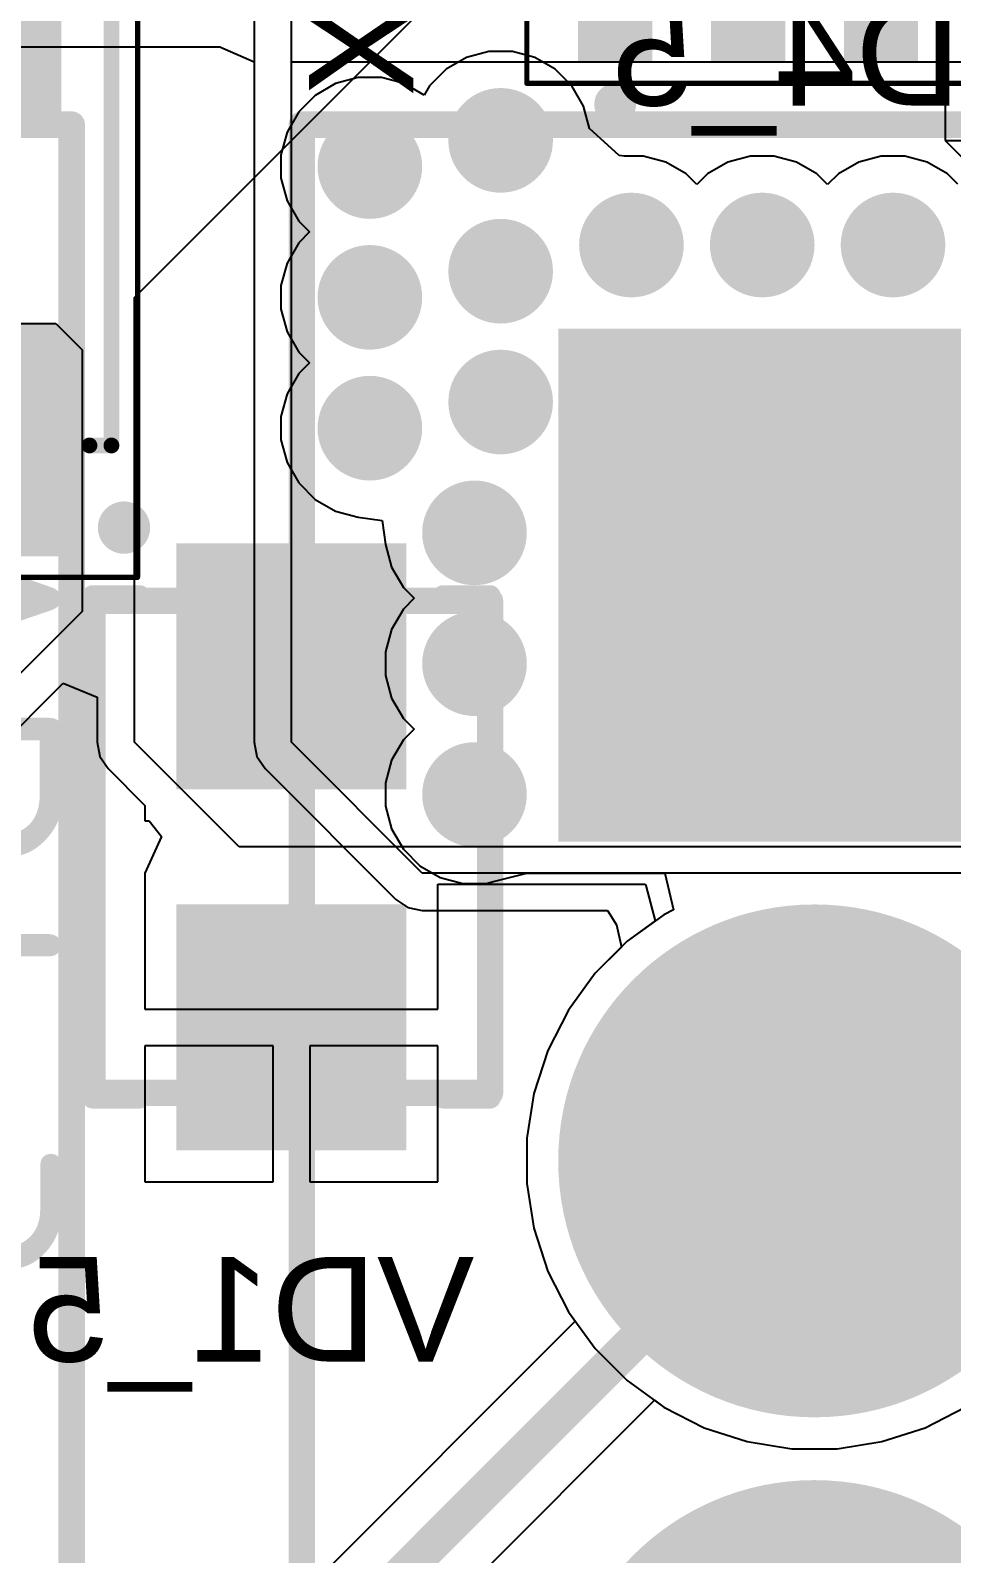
# Model space of a CAD drawing. Header units: inches. Extents: x 0 to 106, y 0 to 106.
# Drawn here: x 58.51 to 67.31, y 28.25 to 42.8 of the extents above; entities that cross this region are included whole.
import ezdxf

# ---------------------------------------------------------------- set-up
doc = ezdxf.new("R2010")
doc.units = ezdxf.units.IN
for name, color, linetype in [('Bottom Layer', 5, 'Continuous'), ('Bottom Overlay', 54, 'Continuous'), ('Bottom Paste', 16, 'Continuous'), ('Bottom Solder', 6, 'Continuous'), ('Layer 1', 16, 'Continuous'), ('Layer 2', 76, 'Continuous'), ('Mechanical 1', 6, 'Continuous'), ('Mechanical 13', 56, 'Continuous'), ('Mechanical 15', 56, 'Continuous'), ('Multi-Layer', 9, 'Continuous'), ('Pad Holes', 156, 'Continuous'), ('Top Layer', 1, 'Continuous'), ('Top Overlay', 2, 'Continuous'), ('Top Paste', 8, 'Continuous'), ('Top Solder', 216, 'Continuous'), ('Via Holes', 16, 'Continuous')]:
    doc.layers.add(name, color=color, linetype=linetype)
doc.styles.add('Arial', font='', dxfattribs={"height": 0.2})
doc.styles.add('GOST type B', font='', dxfattribs={"height": 0.2})
doc.styles.get('Arial').set_extended_font_data('Arial')
doc.styles.get('GOST type B').set_extended_font_data('GOST type B')

# ---------------------------------------------------------------- blocks, each defined once
blk = doc.blocks.new('SMA_B_217')
at = {"layer": 'Bottom Layer'}
for points in [[(-3.175, 0.75), (-1.055, 0.75), (-1.055, -0.75), (-3.175, -0.75)], [(1.055, 0.75), (3.175, 0.75), (3.175, -0.75), (1.055, -0.75)]]:
    blk.add_hatch(color=5, dxfattribs=at).paths.add_polyline_path(points)
at = {"layer": 'Bottom Paste'}
for points in [[(-3.175, 0.75), (-1.055, 0.75), (-1.055, -0.75), (-3.175, -0.75)], [(1.055, 0.75), (3.175, 0.75), (3.175, -0.75), (1.055, -0.75)]]:
    blk.add_hatch(color=16, dxfattribs=at).paths.add_polyline_path(points)
at = {"layer": 'Bottom Solder'}
for points in [[(-3.225, 0.8), (-1.005, 0.8), (-1.005, -0.8), (-3.225, -0.8)], [(1.005, 0.8), (3.225, 0.8), (3.225, -0.8), (1.005, -0.8)]]:
    blk.add_hatch(color=6, dxfattribs=at).paths.add_polyline_path(points)
at = {"layer": 'Bottom Overlay'}
for points in [[(-2.9, 1.25, 0.2, 0.2, 1), (-3.1, 1.25, 0.2, 0.2, 1)], [(-3.15, 1.25, 0.1, 0.1, 1), (-3.05, 1.25, 0.1, 0.1, 1)], [(-2.95, 1.25, 0.1, 0.1, 1), (-2.85, 1.25, 0.1, 0.1, 1)], [(-2.203, 1.28, 0.075, 0.075, 1), (-2.127, 1.28, 0.075, 0.075, 1)], [(-2.203, 1.28, 0.075, 0.075, 1), (-2.127, 1.28, 0.075, 0.075, 1)], [(2.127, 1.28, 0.075, 0.075, 1), (2.203, 1.28, 0.075, 0.075, 1)], [(2.127, 1.28, 0.075, 0.075, 1), (2.203, 1.28, 0.075, 0.075, 1)], [(-2.203, 1.07, 0.075, 0.075, 1), (-2.127, 1.07, 0.075, 0.075, 1)], [(2.127, 1.07, 0.075, 0.075, 1), (2.203, 1.07, 0.075, 0.075, 1)], [(-2.203, -1.07, 0.075, 0.075, 1), (-2.127, -1.07, 0.075, 0.075, 1)], [(2.127, -1.07, 0.075, 0.075, 1), (2.203, -1.07, 0.075, 0.075, 1)], [(-2.203, -1.28, 0.075, 0.075, 1), (-2.127, -1.28, 0.075, 0.075, 1)], [(-2.203, -1.28, 0.075, 0.075, 1), (-2.127, -1.28, 0.075, 0.075, 1)], [(2.127, -1.28, 0.075, 0.075, 1), (2.203, -1.28, 0.075, 0.075, 1)], [(2.127, -1.28, 0.075, 0.075, 1), (2.203, -1.28, 0.075, 0.075, 1)]]:
    blk.add_lwpolyline(points, format="xyseb", close=True, dxfattribs=at)
for points in [[(-2.165, 1.28, 0.15, 0.15, 0), (-2.165, 1.07, 0.15, 0.15, 0)], [(-2.165, 1.28, 0.15, 0.15, 0), (2.165, 1.28, 0.15, 0.15, 0)], [(2.165, 1.28, 0.15, 0.15, 0), (2.165, 1.07, 0.15, 0.15, 0)], [(-2.165, -1.07, 0.15, 0.15, 0), (-2.165, -1.28, 0.15, 0.15, 0)], [(2.165, -1.07, 0.15, 0.15, 0), (2.165, -1.28, 0.15, 0.15, 0)], [(-2.165, -1.28, 0.15, 0.15, 0), (2.165, -1.28, 0.15, 0.15, 0)]]:
    blk.add_lwpolyline(points, format="xyseb", dxfattribs=at)
at = {"layer": 'Mechanical 13'}
for points in [[(-2.165, 1.28, 0.127, 0.127, 0), (-2.165, -1.28, 0.127, 0.127, 0)], [(-2.165, 1.28, 0.127, 0.127, 0), (2.165, 1.28, 0.127, 0.127, 0)], [(2.165, 1.28, 0.127, 0.127, 0), (2.165, -1.28, 0.127, 0.127, 0)], [(-2.165, -1.28, 0.127, 0.127, 0), (2.165, -1.28, 0.127, 0.127, 0)]]:
    blk.add_lwpolyline(points, format="xyseb", dxfattribs=at)
for points in [[(-2.197, 1.28, 0.0635, 0.0635, 1), (-2.133, 1.28, 0.0635, 0.0635, 1)], [(-2.197, 1.28, 0.0635, 0.0635, 1), (-2.133, 1.28, 0.0635, 0.0635, 1)], [(2.133, 1.28, 0.0635, 0.0635, 1), (2.197, 1.28, 0.0635, 0.0635, 1)], [(2.133, 1.28, 0.0635, 0.0635, 1), (2.197, 1.28, 0.0635, 0.0635, 1)], [(-2.197, -1.28, 0.0635, 0.0635, 1), (-2.133, -1.28, 0.0635, 0.0635, 1)], [(-2.197, -1.28, 0.0635, 0.0635, 1), (-2.133, -1.28, 0.0635, 0.0635, 1)], [(2.133, -1.28, 0.0635, 0.0635, 1), (2.197, -1.28, 0.0635, 0.0635, 1)], [(2.133, -1.28, 0.0635, 0.0635, 1), (2.197, -1.28, 0.0635, 0.0635, 1)]]:
    blk.add_lwpolyline(points, format="xyseb", close=True, dxfattribs=at)
at = {"layer": 'Mechanical 15'}
for points in [[(-3.425, 1.53, 0.05, 0.05, 0), (-3.425, -1.53, 0.05, 0.05, 0)], [(-3.425, 1.53, 0.05, 0.05, 0), (3.425, 1.53, 0.05, 0.05, 0)], [(3.425, 1.53, 0.05, 0.05, 0), (3.425, -1.53, 0.05, 0.05, 0)], [(-3.425, -1.53, 0.05, 0.05, 0), (3.425, -1.53, 0.05, 0.05, 0)]]:
    blk.add_lwpolyline(points, format="xyseb", dxfattribs=at)
for points in [[(-3.437, 1.53, 0.025, 0.025, 1), (-3.413, 1.53, 0.025, 0.025, 1)], [(-3.437, 1.53, 0.025, 0.025, 1), (-3.413, 1.53, 0.025, 0.025, 1)], [(3.413, 1.53, 0.025, 0.025, 1), (3.437, 1.53, 0.025, 0.025, 1)], [(3.413, 1.53, 0.025, 0.025, 1), (3.437, 1.53, 0.025, 0.025, 1)], [(-3.437, -1.53, 0.025, 0.025, 1), (-3.413, -1.53, 0.025, 0.025, 1)], [(-3.437, -1.53, 0.025, 0.025, 1), (-3.413, -1.53, 0.025, 0.025, 1)], [(3.413, -1.53, 0.025, 0.025, 1), (3.437, -1.53, 0.025, 0.025, 1)], [(3.413, -1.53, 0.025, 0.025, 1), (3.437, -1.53, 0.025, 0.025, 1)]]:
    blk.add_lwpolyline(points, format="xyseb", close=True, dxfattribs=at)
blk = doc.blocks.new('SMB_B_221')
at = {"layer": 'Bottom Layer'}
for points in [[(-0.6, 1.05), (-0.6, -1.05), (-2.85, -1.05), (-2.85, 1.05)], [(2.85, 1.05), (2.85, -1.05), (0.6, -1.05), (0.6, 1.05)]]:
    blk.add_hatch(color=5, dxfattribs=at).paths.add_polyline_path(points)
at = {"layer": 'Bottom Paste'}
for points in [[(-0.6, 1.05), (-0.6, -1.05), (-2.85, -1.05), (-2.85, 1.05)], [(2.85, 1.05), (2.85, -1.05), (0.6, -1.05), (0.6, 1.05)]]:
    blk.add_hatch(color=16, dxfattribs=at).paths.add_polyline_path(points)
at = {"layer": 'Bottom Solder'}
for points in [[(-0.55, 1.1), (-0.55, -1.1), (-2.9, -1.1), (-2.9, 1.1)], [(2.9, 1.1), (2.9, -1.1), (0.55, -1.1), (0.55, 1.1)]]:
    blk.add_hatch(color=6, dxfattribs=at).paths.add_polyline_path(points)
at = {"layer": 'Bottom Overlay'}
for points in [[(2.4, 1.9, 0.2, 0.2, 0), (-2.4, 1.9, 0.2, 0.2, 0)], [(-2.4, 1.45, 0.2, 0.2, 0), (-2.4, 1.9, 0.2, 0.2, 0)], [(2.4, 1.45, 0.2, 0.2, 0), (2.4, 1.9, 0.2, 0.2, 0)], [(-2.4, -1.9, 0.2, 0.2, 0), (-2.4, -1.45, 0.2, 0.2, 0)], [(2.4, -1.9, 0.2, 0.2, 0), (2.4, -1.45, 0.2, 0.2, 0)], [(2.4, -1.9, 0.2, 0.2, 0), (-2.4, -1.9, 0.2, 0.2, 0)]]:
    blk.add_lwpolyline(points, format="xyseb", dxfattribs=at)
for points in [[(-2.45, 1.9, 0.1, 0.1, 1), (-2.35, 1.9, 0.1, 0.1, 1)], [(-2.45, 1.9, 0.1, 0.1, 1), (-2.35, 1.9, 0.1, 0.1, 1)], [(2.35, 1.9, 0.1, 0.1, 1), (2.45, 1.9, 0.1, 0.1, 1)], [(2.35, 1.9, 0.1, 0.1, 1), (2.45, 1.9, 0.1, 0.1, 1)], [(-2.45, 1.45, 0.1, 0.1, 1), (-2.35, 1.45, 0.1, 0.1, 1)], [(2.35, 1.45, 0.1, 0.1, 1), (2.45, 1.45, 0.1, 0.1, 1)], [(-2.925, -1.6, 0.25, 0.25, 1), (-3.175, -1.6, 0.25, 0.25, 1)], [(-2.45, -1.45, 0.1, 0.1, 1), (-2.35, -1.45, 0.1, 0.1, 1)], [(2.35, -1.45, 0.1, 0.1, 1), (2.45, -1.45, 0.1, 0.1, 1)], [(-3.238, -1.6, 0.125, 0.125, 1), (-3.113, -1.6, 0.125, 0.125, 1)], [(-2.987, -1.6, 0.125, 0.125, 1), (-2.863, -1.6, 0.125, 0.125, 1)], [(-2.45, -1.9, 0.1, 0.1, 1), (-2.35, -1.9, 0.1, 0.1, 1)], [(-2.45, -1.9, 0.1, 0.1, 1), (-2.35, -1.9, 0.1, 0.1, 1)], [(2.35, -1.9, 0.1, 0.1, 1), (2.45, -1.9, 0.1, 0.1, 1)], [(2.35, -1.9, 0.1, 0.1, 1), (2.45, -1.9, 0.1, 0.1, 1)]]:
    blk.add_lwpolyline(points, format="xyseb", close=True, dxfattribs=at)
at = {"layer": 'Mechanical 13'}
for points in [[(2.35, 1.9, 0.25, 0.25, 0), (-2.35, 1.9, 0.25, 0.25, 0)], [(-2.35, -1.9, 0.25, 0.25, 0), (-2.35, 1.9, 0.25, 0.25, 0)], [(2.35, -1.9, 0.25, 0.25, 0), (2.35, 1.9, 0.25, 0.25, 0)], [(2.35, -1.9, 0.25, 0.25, 0), (-2.35, -1.9, 0.25, 0.25, 0)]]:
    blk.add_lwpolyline(points, format="xyseb", dxfattribs=at)
for points in [[(-2.412, 1.9, 0.125, 0.125, 1), (-2.288, 1.9, 0.125, 0.125, 1)], [(-2.412, 1.9, 0.125, 0.125, 1), (-2.288, 1.9, 0.125, 0.125, 1)], [(2.288, 1.9, 0.125, 0.125, 1), (2.412, 1.9, 0.125, 0.125, 1)], [(2.288, 1.9, 0.125, 0.125, 1), (2.412, 1.9, 0.125, 0.125, 1)], [(-2.412, -1.9, 0.125, 0.125, 1), (-2.288, -1.9, 0.125, 0.125, 1)], [(-2.412, -1.9, 0.125, 0.125, 1), (-2.288, -1.9, 0.125, 0.125, 1)], [(2.288, -1.9, 0.125, 0.125, 1), (2.412, -1.9, 0.125, 0.125, 1)], [(2.288, -1.9, 0.125, 0.125, 1), (2.412, -1.9, 0.125, 0.125, 1)]]:
    blk.add_lwpolyline(points, format="xyseb", close=True, dxfattribs=at)
at = {"layer": 'Mechanical 13', "style": 'GOST type B', "text_generation_flag": 2}
blk.add_text('VD1_5', height=2.15, rotation=-180, dxfattribs=at).set_placement((-3.3, -2.2))
blk = doc.blocks.new('MR60PB_M_264')
at = {"layer": 'Bottom Layer'}
h = blk.add_hatch(color=5, dxfattribs=at)
edge = h.paths.add_edge_path()
edge.add_arc((-5.5, 0), 2.4, 0, 360)
h = blk.add_hatch(color=5, dxfattribs=at)
edge = h.paths.add_edge_path()
edge.add_arc((0, 0), 2.4, 0, 360)
blk.add_hatch(color=5, dxfattribs=at).paths.add_polyline_path([(3.1, 2.4), (7.9, 2.4), (7.9, -2.4), (3.1, -2.4)])
at = {"layer": 'Bottom Solder'}
h = blk.add_hatch(color=6, dxfattribs=at)
edge = h.paths.add_edge_path()
edge.add_arc((-5.5, 0), 2.45, 0, 360)
h = blk.add_hatch(color=6, dxfattribs=at)
edge = h.paths.add_edge_path()
edge.add_arc((0, 0), 2.45, 0, 360)
blk.add_hatch(color=6, dxfattribs=at).paths.add_polyline_path([(3.05, 2.45), (7.95, 2.45), (7.95, -2.45), (3.05, -2.45)])
at = {"layer": 'Layer 1'}
h = blk.add_hatch(color=16, dxfattribs=at)
edge = h.paths.add_edge_path()
edge.add_arc((-5.5, 0), 2.4, 0, 360)
h = blk.add_hatch(color=16, dxfattribs=at)
edge = h.paths.add_edge_path()
edge.add_arc((0, 0), 2.4, 0, 360)
blk.add_hatch(color=16, dxfattribs=at).paths.add_polyline_path([(3.1, 2.4), (7.9, 2.4), (7.9, -2.4), (3.1, -2.4)])
at = {"layer": 'Layer 2'}
h = blk.add_hatch(color=76, dxfattribs=at)
edge = h.paths.add_edge_path()
edge.add_arc((-5.5, 0), 2.4, 0, 360)
h = blk.add_hatch(color=76, dxfattribs=at)
edge = h.paths.add_edge_path()
edge.add_arc((0, 0), 2.4, 0, 360)
blk.add_hatch(color=76, dxfattribs=at).paths.add_polyline_path([(3.1, 2.4), (7.9, 2.4), (7.9, -2.4), (3.1, -2.4)])
at = {"layer": 'Multi-Layer'}
h = blk.add_hatch(color=9, dxfattribs=at)
edge = h.paths.add_edge_path()
edge.add_arc((-5.5, 0), 2.4, 0, 360)
h = blk.add_hatch(color=9, dxfattribs=at)
edge = h.paths.add_edge_path()
edge.add_arc((0, 0), 2.4, 0, 360)
blk.add_hatch(color=9, dxfattribs=at).paths.add_polyline_path([(3.1, 2.4), (7.9, 2.4), (7.9, -2.4), (3.1, -2.4)])
at = {"layer": 'Pad Holes'}
h = blk.add_hatch(color=7, dxfattribs=at)
edge = h.paths.add_edge_path()
edge.add_arc((0, 0), 1.6, 0, 360)
h = blk.add_hatch(color=7, dxfattribs=at)
edge = h.paths.add_edge_path()
edge.add_arc((5.5, 0), 1.6, 0, 360)
at = {"layer": 'Top Layer'}
h = blk.add_hatch(color=1, dxfattribs=at)
edge = h.paths.add_edge_path()
edge.add_arc((-5.5, 0), 2.4, 0, 360)
h = blk.add_hatch(color=1, dxfattribs=at)
edge = h.paths.add_edge_path()
edge.add_arc((0, 0), 2.4, 0, 360)
blk.add_hatch(color=1, dxfattribs=at).paths.add_polyline_path([(3.1, 2.4), (7.9, 2.4), (7.9, -2.4), (3.1, -2.4)])
at = {"layer": 'Top Solder'}
h = blk.add_hatch(color=216, dxfattribs=at)
edge = h.paths.add_edge_path()
edge.add_arc((-5.5, 0), 2.45, 0, 360)
h = blk.add_hatch(color=216, dxfattribs=at)
edge = h.paths.add_edge_path()
edge.add_arc((0, 0), 2.45, 0, 360)
blk.add_hatch(color=216, dxfattribs=at).paths.add_polyline_path([(3.05, 2.45), (7.95, 2.45), (7.95, -2.45), (3.05, -2.45)])
at = {"layer": 'Mechanical 1'}
blk.add_lwpolyline([(-5.5, 4.9, 0.254, 0.254, 0), (7.9, 4.9, 0.254, 0.254, 0)], format="xyseb", dxfattribs=at)
blk.add_lwpolyline([(7.836, 4.9, 0.127, 0.127, 1), (7.963, 4.9, 0.127, 0.127, 1)], format="xyseb", close=True, dxfattribs=at)
at = {"layer": 'Top Overlay'}
for points in [[(-9.9, 4.9, 0.254, 0.254, 0), (9.9, 4.9, 0.254, 0.254, 0)], [(9.9, 4.9, 0.254, 0.254, 0), (9.9, 0, 0.254, 0.254, 0)], [(9.9, 0, 0.254, 0.254, 0), (9.9, -4.9, 0.254, 0.254, 0)]]:
    blk.add_lwpolyline(points, format="xyseb", dxfattribs=at)
for points in [[(9.836, 4.9, 0.127, 0.127, 1), (9.963, 4.9, 0.127, 0.127, 1)], [(9.836, 4.9, 0.127, 0.127, 1), (9.963, 4.9, 0.127, 0.127, 1)], [(9.836, 0, 0.127, 0.127, 1), (9.963, 0, 0.127, 0.127, 1)], [(9.836, 0, 0.127, 0.127, 1), (9.963, 0, 0.127, 0.127, 1)]]:
    blk.add_lwpolyline(points, format="xyseb", close=True, dxfattribs=at)
blk = doc.blocks.new('MR60PB_M_268')
at = {"layer": 'Top Overlay'}
for points in [[(9.9, 0, 0.254, 0.254, 0), (9.9, -4.9, 0.254, 0.254, 0)], [(-9.9, -4.9, 0.254, 0.254, 0), (9.9, -4.9, 0.254, 0.254, 0)]]:
    blk.add_lwpolyline(points, format="xyseb", dxfattribs=at)
blk.add_lwpolyline([(9.836, -4.9, 0.127, 0.127, 1), (9.963, -4.9, 0.127, 0.127, 1)], format="xyseb", close=True, dxfattribs=at)
blk.add_lwpolyline([(9.836, -4.9, 0.127, 0.127, 1), (9.963, -4.9, 0.127, 0.127, 1)], format="xyseb", close=True, dxfattribs=at)
blk = doc.blocks.new('PQFN_5_6_272')
at = {"layer": 'Top Layer'}
for points in [[(-3.455, 2.21), (-2.035, 2.21), (-2.035, 1.6), (-3.455, 1.6)], [(3.455, 1.6), (2.035, 1.6), (2.035, 2.21), (3.455, 2.21)], [(-1.215, 1.955), (2.535, 1.955), (2.535, -1.955), (-1.215, -1.955)], [(-3.455, 0.94), (-2.035, 0.94), (-2.035, 0.33), (-3.455, 0.33)], [(3.455, 0.33), (2.035, 0.33), (2.035, 0.94), (3.455, 0.94)], [(-3.455, -0.33), (-2.035, -0.33), (-2.035, -0.94), (-3.455, -0.94)], [(3.455, -0.94), (2.035, -0.94), (2.035, -0.33), (3.455, -0.33)], [(-3.455, -1.6), (-2.035, -1.6), (-2.035, -2.21), (-3.455, -2.21)], [(3.455, -2.21), (2.035, -2.21), (2.035, -1.6), (3.455, -1.6)]]:
    blk.add_hatch(color=1, dxfattribs=at).paths.add_polyline_path(points)
at = {"layer": 'Top Paste'}
for points in [[(-3.455, 2.21), (-2.035, 2.21), (-2.035, 1.6), (-3.455, 1.6)], [(3.455, 1.6), (2.035, 1.6), (2.035, 2.21), (3.455, 2.21)], [(-3.455, 0.94), (-2.035, 0.94), (-2.035, 0.33), (-3.455, 0.33)], [(3.455, 0.33), (2.035, 0.33), (2.035, 0.94), (3.455, 0.94)], [(-3.455, -0.33), (-2.035, -0.33), (-2.035, -0.94), (-3.455, -0.94)], [(3.455, -0.94), (2.035, -0.94), (2.035, -0.33), (3.455, -0.33)], [(-3.455, -1.6), (-2.035, -1.6), (-2.035, -2.21), (-3.455, -2.21)], [(3.455, -2.21), (2.035, -2.21), (2.035, -1.6), (3.455, -1.6)]]:
    blk.add_hatch(color=8, dxfattribs=at).paths.add_polyline_path(points)
at = {"layer": 'Top Solder'}
for points in [[(-3.505, 2.26), (-1.985, 2.26), (-1.985, 1.55), (-3.505, 1.55)], [(3.505, 1.55), (1.985, 1.55), (1.985, 2.26), (3.505, 2.26)], [(-1.265, 2.005), (2.585, 2.005), (2.585, -2.005), (-1.265, -2.005)], [(-3.505, 0.99), (-1.985, 0.99), (-1.985, 0.28), (-3.505, 0.28)], [(3.505, 0.28), (1.985, 0.28), (1.985, 0.99), (3.505, 0.99)], [(-3.505, -0.28), (-1.985, -0.28), (-1.985, -0.99), (-3.505, -0.99)], [(3.505, -0.99), (1.985, -0.99), (1.985, -0.28), (3.505, -0.28)], [(-3.505, -1.55), (-1.985, -1.55), (-1.985, -2.26), (-3.505, -2.26)], [(3.505, -2.26), (1.985, -2.26), (1.985, -1.55), (3.505, -1.55)]]:
    blk.add_hatch(color=216, dxfattribs=at).paths.add_polyline_path(points)
at = {"layer": 'Mechanical 13'}
for points in [[(-2.95, 2.5, 0.127, 0.127, 0), (2.95, 2.5, 0.127, 0.127, 0)], [(-2.95, 2.5, 0.127, 0.127, 0), (-2.95, -2.5, 0.127, 0.127, 0)], [(2.95, 2.5, 0.127, 0.127, 0), (2.95, -2.5, 0.127, 0.127, 0)], [(-2.95, -2.5, 0.127, 0.127, 0), (2.95, -2.5, 0.127, 0.127, 0)]]:
    blk.add_lwpolyline(points, format="xyseb", dxfattribs=at)
for points in [[(-2.982, 2.5, 0.0635, 0.0635, 1), (-2.918, 2.5, 0.0635, 0.0635, 1)], [(-2.982, 2.5, 0.0635, 0.0635, 1), (-2.918, 2.5, 0.0635, 0.0635, 1)], [(2.918, 2.5, 0.0635, 0.0635, 1), (2.982, 2.5, 0.0635, 0.0635, 1)], [(2.918, 2.5, 0.0635, 0.0635, 1), (2.982, 2.5, 0.0635, 0.0635, 1)], [(-3.805, 1.905, 0.2, 0.2, 1), (-4.005, 1.905, 0.2, 0.2, 1)], [(-4.055, 1.905, 0.1, 0.1, 1), (-3.955, 1.905, 0.1, 0.1, 1)], [(-3.855, 1.905, 0.1, 0.1, 1), (-3.755, 1.905, 0.1, 0.1, 1)], [(-2.982, -2.5, 0.0635, 0.0635, 1), (-2.918, -2.5, 0.0635, 0.0635, 1)], [(-2.982, -2.5, 0.0635, 0.0635, 1), (-2.918, -2.5, 0.0635, 0.0635, 1)], [(2.918, -2.5, 0.0635, 0.0635, 1), (2.982, -2.5, 0.0635, 0.0635, 1)], [(2.918, -2.5, 0.0635, 0.0635, 1), (2.982, -2.5, 0.0635, 0.0635, 1)]]:
    blk.add_lwpolyline(points, format="xyseb", close=True, dxfattribs=at)
at = {"layer": 'Mechanical 15'}
for points in [[(-3.705, 2.75, 0.05, 0.05, 0), (3.705, 2.75, 0.05, 0.05, 0)], [(-3.705, 2.75, 0.05, 0.05, 0), (-3.705, -2.75, 0.05, 0.05, 0)], [(3.705, 2.75, 0.05, 0.05, 0), (3.705, -2.75, 0.05, 0.05, 0)], [(-3.705, -2.75, 0.05, 0.05, 0), (3.705, -2.75, 0.05, 0.05, 0)]]:
    blk.add_lwpolyline(points, format="xyseb", dxfattribs=at)
for points in [[(-3.717, 2.75, 0.025, 0.025, 1), (-3.692, 2.75, 0.025, 0.025, 1)], [(-3.717, 2.75, 0.025, 0.025, 1), (-3.692, 2.75, 0.025, 0.025, 1)], [(3.692, 2.75, 0.025, 0.025, 1), (3.717, 2.75, 0.025, 0.025, 1)], [(3.692, 2.75, 0.025, 0.025, 1), (3.717, 2.75, 0.025, 0.025, 1)], [(-3.717, -2.75, 0.025, 0.025, 1), (-3.692, -2.75, 0.025, 0.025, 1)], [(-3.717, -2.75, 0.025, 0.025, 1), (-3.692, -2.75, 0.025, 0.025, 1)], [(3.692, -2.75, 0.025, 0.025, 1), (3.717, -2.75, 0.025, 0.025, 1)], [(3.692, -2.75, 0.025, 0.025, 1), (3.717, -2.75, 0.025, 0.025, 1)]]:
    blk.add_lwpolyline(points, format="xyseb", close=True, dxfattribs=at)
at = {"layer": 'Top Overlay'}
for points in [[(-1.651, 2.54, 0.15, 0.15, 0), (1.905, 2.54, 0.15, 0.15, 0)], [(-1.651, -2.54, 0.15, 0.15, 0), (1.905, -2.54, 0.15, 0.15, 0)]]:
    blk.add_lwpolyline(points, format="xyseb", dxfattribs=at)
for points in [[(-1.689, 2.54, 0.075, 0.075, 1), (-1.613, 2.54, 0.075, 0.075, 1)], [(1.867, 2.54, 0.075, 0.075, 1), (1.943, 2.54, 0.075, 0.075, 1)], [(-3.805, 1.905, 0.2, 0.2, 1), (-4.005, 1.905, 0.2, 0.2, 1)], [(-4.055, 1.905, 0.1, 0.1, 1), (-3.955, 1.905, 0.1, 0.1, 1)], [(-3.855, 1.905, 0.1, 0.1, 1), (-3.755, 1.905, 0.1, 0.1, 1)], [(-1.689, -2.54, 0.075, 0.075, 1), (-1.613, -2.54, 0.075, 0.075, 1)], [(1.867, -2.54, 0.075, 0.075, 1), (1.943, -2.54, 0.075, 0.075, 1)]]:
    blk.add_lwpolyline(points, format="xyseb", close=True, dxfattribs=at)
at = {"layer": 'Top Paste'}
for p, q in [((-0.865, 0.175), (-0.865, 1.615)), ((-0.865, 1.615), (0.235, 1.615)), ((0.235, 1.615), (0.235, 0.175)), ((0.585, 0.175), (0.585, 1.615)), ((0.585, 1.615), (1.685, 1.615)), ((1.685, 1.615), (1.685, 0.175)), ((0.235, 0.175), (-0.865, 0.175)), ((1.685, 0.175), (0.585, 0.175)), ((-0.865, -1.615), (-0.865, -0.175)), ((-0.865, -0.175), (0.235, -0.175)), ((0.235, -0.175), (0.235, -1.615)), ((0.585, -1.615), (0.585, -0.175)), ((0.585, -0.175), (1.685, -0.175)), ((1.685, -0.175), (1.685, -1.615)), ((0.235, -1.615), (-0.865, -1.615)), ((1.685, -1.615), (0.585, -1.615))]:
    blk.add_line(p, q, dxfattribs=at)

msp = doc.modelspace()

# ---------------------------------------------------------------- hatches: boundary and pattern name
at = {"layer": 'Bottom Layer'}
h = msp.add_hatch(color=5, dxfattribs=at)
edge = h.paths.add_edge_path()
edge.add_arc((63, 41.75), 0.5, 0, 360)
h = msp.add_hatch(color=5, dxfattribs=at)
edge = h.paths.add_edge_path()
edge.add_arc((61.75, 41.5), 0.5, 0, 360)
h = msp.add_hatch(color=5, dxfattribs=at)
edge = h.paths.add_edge_path()
edge.add_arc((64.25, 40.75), 0.5, 0, 360)
h = msp.add_hatch(color=5, dxfattribs=at)
edge = h.paths.add_edge_path()
edge.add_arc((65.5, 40.75), 0.5, 0, 360)
h = msp.add_hatch(color=5, dxfattribs=at)
edge = h.paths.add_edge_path()
edge.add_arc((66.75, 40.75), 0.5, 0, 360)
h = msp.add_hatch(color=5, dxfattribs=at)
edge = h.paths.add_edge_path()
edge.add_arc((63, 40.5), 0.5, 0, 360)
h = msp.add_hatch(color=5, dxfattribs=at)
edge = h.paths.add_edge_path()
edge.add_arc((61.75, 40.25), 0.5, 0, 360)
h = msp.add_hatch(color=5, dxfattribs=at)
edge = h.paths.add_edge_path()
edge.add_arc((63, 39.25), 0.5, 0, 360)
h = msp.add_hatch(color=5, dxfattribs=at)
edge = h.paths.add_edge_path()
edge.add_arc((61.75, 39), 0.5, 0, 360)
h = msp.add_hatch(color=5, dxfattribs=at)
edge = h.paths.add_edge_path()
edge.add_arc((62.75, 38), 0.5, 0, 360)
h = msp.add_hatch(color=5, dxfattribs=at)
edge = h.paths.add_edge_path()
edge.add_arc((62.75, 36.75), 0.5, 0, 360)
h = msp.add_hatch(color=5, dxfattribs=at)
edge = h.paths.add_edge_path()
edge.add_arc((62.75, 35.5), 0.5, 0, 360)
at = {"layer": 'Layer 1'}
h = msp.add_hatch(color=16, dxfattribs=at)
edge = h.paths.add_edge_path()
edge.add_arc((63, 41.75), 0.5, 0, 360)
h = msp.add_hatch(color=16, dxfattribs=at)
edge = h.paths.add_edge_path()
edge.add_arc((61.75, 41.5), 0.5, 0, 360)
h = msp.add_hatch(color=16, dxfattribs=at)
edge = h.paths.add_edge_path()
edge.add_arc((64.25, 40.75), 0.5, 0, 360)
h = msp.add_hatch(color=16, dxfattribs=at)
edge = h.paths.add_edge_path()
edge.add_arc((65.5, 40.75), 0.5, 0, 360)
h = msp.add_hatch(color=16, dxfattribs=at)
edge = h.paths.add_edge_path()
edge.add_arc((66.75, 40.75), 0.5, 0, 360)
h = msp.add_hatch(color=16, dxfattribs=at)
edge = h.paths.add_edge_path()
edge.add_arc((63, 40.5), 0.5, 0, 360)
h = msp.add_hatch(color=16, dxfattribs=at)
edge = h.paths.add_edge_path()
edge.add_arc((61.75, 40.25), 0.5, 0, 360)
h = msp.add_hatch(color=16, dxfattribs=at)
edge = h.paths.add_edge_path()
edge.add_arc((63, 39.25), 0.5, 0, 360)
h = msp.add_hatch(color=16, dxfattribs=at)
edge = h.paths.add_edge_path()
edge.add_arc((61.75, 39), 0.5, 0, 360)
h = msp.add_hatch(color=16, dxfattribs=at)
edge = h.paths.add_edge_path()
edge.add_arc((62.75, 38), 0.5, 0, 360)
h = msp.add_hatch(color=16, dxfattribs=at)
edge = h.paths.add_edge_path()
edge.add_arc((62.75, 36.75), 0.5, 0, 360)
h = msp.add_hatch(color=16, dxfattribs=at)
edge = h.paths.add_edge_path()
edge.add_arc((62.75, 35.5), 0.5, 0, 360)
at = {"layer": 'Layer 2'}
h = msp.add_hatch(color=76, dxfattribs=at)
edge = h.paths.add_edge_path()
edge.add_arc((63, 41.75), 0.5, 0, 360)
h = msp.add_hatch(color=76, dxfattribs=at)
edge = h.paths.add_edge_path()
edge.add_arc((61.75, 41.5), 0.5, 0, 360)
h = msp.add_hatch(color=76, dxfattribs=at)
edge = h.paths.add_edge_path()
edge.add_arc((64.25, 40.75), 0.5, 0, 360)
h = msp.add_hatch(color=76, dxfattribs=at)
edge = h.paths.add_edge_path()
edge.add_arc((65.5, 40.75), 0.5, 0, 360)
h = msp.add_hatch(color=76, dxfattribs=at)
edge = h.paths.add_edge_path()
edge.add_arc((66.75, 40.75), 0.5, 0, 360)
h = msp.add_hatch(color=76, dxfattribs=at)
edge = h.paths.add_edge_path()
edge.add_arc((63, 40.5), 0.5, 0, 360)
h = msp.add_hatch(color=76, dxfattribs=at)
edge = h.paths.add_edge_path()
edge.add_arc((61.75, 40.25), 0.5, 0, 360)
h = msp.add_hatch(color=76, dxfattribs=at)
edge = h.paths.add_edge_path()
edge.add_arc((63, 39.25), 0.5, 0, 360)
h = msp.add_hatch(color=76, dxfattribs=at)
edge = h.paths.add_edge_path()
edge.add_arc((61.75, 39), 0.5, 0, 360)
h = msp.add_hatch(color=76, dxfattribs=at)
edge = h.paths.add_edge_path()
edge.add_arc((62.75, 38), 0.5, 0, 360)
h = msp.add_hatch(color=76, dxfattribs=at)
edge = h.paths.add_edge_path()
edge.add_arc((62.75, 36.75), 0.5, 0, 360)
h = msp.add_hatch(color=76, dxfattribs=at)
edge = h.paths.add_edge_path()
edge.add_arc((62.75, 35.5), 0.5, 0, 360)
at = {"layer": 'Top Layer'}
h = msp.add_hatch(color=1, dxfattribs=at)
edge = h.paths.add_edge_path()
edge.add_arc((63, 41.75), 0.5, 0, 360)
h = msp.add_hatch(color=1, dxfattribs=at)
edge = h.paths.add_edge_path()
edge.add_arc((61.75, 41.5), 0.5, 0, 360)
h = msp.add_hatch(color=1, dxfattribs=at)
edge = h.paths.add_edge_path()
edge.add_arc((64.25, 40.75), 0.5, 0, 360)
h = msp.add_hatch(color=1, dxfattribs=at)
edge = h.paths.add_edge_path()
edge.add_arc((65.5, 40.75), 0.5, 0, 360)
h = msp.add_hatch(color=1, dxfattribs=at)
edge = h.paths.add_edge_path()
edge.add_arc((66.75, 40.75), 0.5, 0, 360)
h = msp.add_hatch(color=1, dxfattribs=at)
edge = h.paths.add_edge_path()
edge.add_arc((63, 40.5), 0.5, 0, 360)
h = msp.add_hatch(color=1, dxfattribs=at)
edge = h.paths.add_edge_path()
edge.add_arc((61.75, 40.25), 0.5, 0, 360)
h = msp.add_hatch(color=1, dxfattribs=at)
edge = h.paths.add_edge_path()
edge.add_arc((63, 39.25), 0.5, 0, 360)
h = msp.add_hatch(color=1, dxfattribs=at)
edge = h.paths.add_edge_path()
edge.add_arc((61.75, 39), 0.5, 0, 360)
h = msp.add_hatch(color=1, dxfattribs=at)
edge = h.paths.add_edge_path()
edge.add_arc((62.75, 38), 0.5, 0, 360)
h = msp.add_hatch(color=1, dxfattribs=at)
edge = h.paths.add_edge_path()
edge.add_arc((62.75, 36.75), 0.5, 0, 360)
h = msp.add_hatch(color=1, dxfattribs=at)
edge = h.paths.add_edge_path()
edge.add_arc((62.75, 35.5), 0.5, 0, 360)
at = {"layer": 'Via Holes'}
h = msp.add_hatch(color=7, dxfattribs=at)
edge = h.paths.add_edge_path()
edge.add_arc((63, 41.75), 0.25, 0, 360)
h = msp.add_hatch(color=7, dxfattribs=at)
edge = h.paths.add_edge_path()
edge.add_arc((61.75, 41.5), 0.25, 0, 360)
h = msp.add_hatch(color=7, dxfattribs=at)
edge = h.paths.add_edge_path()
edge.add_arc((64.25, 40.75), 0.25, 0, 360)
h = msp.add_hatch(color=7, dxfattribs=at)
edge = h.paths.add_edge_path()
edge.add_arc((65.5, 40.75), 0.25, 0, 360)
h = msp.add_hatch(color=7, dxfattribs=at)
edge = h.paths.add_edge_path()
edge.add_arc((66.75, 40.75), 0.25, 0, 360)
h = msp.add_hatch(color=7, dxfattribs=at)
edge = h.paths.add_edge_path()
edge.add_arc((63, 40.5), 0.25, 0, 360)
h = msp.add_hatch(color=7, dxfattribs=at)
edge = h.paths.add_edge_path()
edge.add_arc((61.75, 40.25), 0.25, 0, 360)
h = msp.add_hatch(color=7, dxfattribs=at)
edge = h.paths.add_edge_path()
edge.add_arc((63, 39.25), 0.25, 0, 360)
h = msp.add_hatch(color=7, dxfattribs=at)
edge = h.paths.add_edge_path()
edge.add_arc((61.75, 39), 0.25, 0, 360)
h = msp.add_hatch(color=7, dxfattribs=at)
edge = h.paths.add_edge_path()
edge.add_arc((62.75, 38), 0.25, 0, 360)
h = msp.add_hatch(color=7, dxfattribs=at)
edge = h.paths.add_edge_path()
edge.add_arc((62.75, 36.75), 0.25, 0, 360)
h = msp.add_hatch(color=7, dxfattribs=at)
edge = h.paths.add_edge_path()
edge.add_arc((62.75, 35.5), 0.25, 0, 360)

# ---------------------------------------------------------------- linework, layer by layer
at = {"layer": 'Bottom Layer'}
for p, q in [((59.5, 40.25), (63.5, 44.25)), ((67.25, 44.25), (67.25, 41.75)), ((67.25, 41.75), (69, 40)), ((59.5, 36), (59.5, 40.25)), ((57, 40), (58.75, 40)), ((58.75, 40), (59, 39.75)), ((59, 39.75), (59, 37.25)), ((59, 37.25), (56.75, 35)), ((57.002, 34.748), (58.82, 36.565)), ((58.82, 36.565), (59.143, 36.431)), ((59.143, 36.431), (59.143, 36)), ((59.143, 36), (59.17, 35.863)), ((60.5, 35), (59.5, 36)), ((59.17, 35.863), (59.248, 35.748)), ((59.248, 35.748), (59.6, 35.395)), ((59.6, 35.395), (59.6, 35.25)), ((59.6, 35.25), (59.641, 35.25)), ((59.641, 35.25), (59.758, 35.1)), ((59.758, 35.1), (59.6, 34.75)), ((68.75, 35), (60.5, 35)), ((59.6, 34.75), (59.6, 34.75)), ((59.6, 34.75), (59.6, 33.45)), ((62.4, 33.45), (62.4, 34.643)), ((62.4, 34.643), (64.382, 34.643)), ((64.382, 34.643), (64.389, 34.631)), ((64.389, 34.631), (64.478, 34.293)), ((64.478, 34.293), (64.208, 34.098)), ((64.208, 34.098), (63.902, 33.792)), ((63.902, 33.792), (63.648, 33.441)), ((59.6, 33.45), (61, 33.45)), ((61, 33.45), (62.4, 33.45)), ((63.648, 33.441), (63.451, 33.056)), ((60.825, 33.1), (59.6, 33.1)), ((59.6, 33.1), (59.6, 31.8)), ((60.825, 31.8), (60.825, 33.1)), ((62.4, 33.1), (61.175, 33.1)), ((61.175, 33.1), (61.175, 31.8)), ((62.4, 31.8), (62.4, 33.1)), ((63.451, 33.056), (63.318, 32.644)), ((63.318, 32.644), (63.25, 32.216)), ((63.25, 32.216), (63.25, 31.784)), ((59.6, 31.8), (60.825, 31.8)), ((61.175, 31.8), (62.4, 31.8)), ((63.25, 31.784), (63.318, 31.356)), ((63.318, 31.356), (63.451, 30.944)), ((63.451, 30.944), (63.648, 30.559)), ((63.648, 30.559), (63.902, 30.208)), ((63.902, 30.208), (64.208, 29.902)), ((64.208, 29.902), (64.559, 29.648)), ((64.559, 29.648), (64.944, 29.451)), ((67.056, 29.451), (67.441, 29.648)), ((64.944, 29.451), (65.356, 29.318)), ((66.644, 29.318), (67.056, 29.451)), ((65.356, 29.318), (65.784, 29.25)), ((65.784, 29.25), (66.216, 29.25)), ((66.216, 29.25), (66.644, 29.318))]:
    msp.add_line(p, q, dxfattribs=at)
at = {"layer": 'Layer 1'}
for p, q in [((57.12, 42.643), (60.315, 42.643)), ((60.315, 42.643), (60.643, 42.5)), ((60.643, 42.5), (60.643, 36)), ((61, 36), (61, 42.5)), ((61, 42.5), (67.564, 42.5)), ((60.643, 36), (60.67, 35.863)), ((62.25, 34.75), (61, 36)), ((60.67, 35.863), (60.748, 35.748)), ((60.748, 35.748), (61.998, 34.498)), ((68.5, 34.75), (62.25, 34.75)), ((61.998, 34.498), (62.113, 34.42)), ((62.113, 34.42), (62.25, 34.393)), ((62.25, 34.393), (64.02, 34.393)), ((64.02, 34.393), (64.107, 34.256)), ((64.107, 34.256), (64.154, 34.043)), ((64.154, 34.043), (63.902, 33.792)), ((63.902, 33.792), (63.648, 33.441)), ((63.648, 33.441), (63.451, 33.056)), ((63.451, 33.056), (63.318, 32.644)), ((63.318, 32.644), (63.25, 32.216)), ((63.25, 32.216), (63.25, 31.784)), ((63.25, 31.784), (63.318, 31.356)), ((63.318, 31.356), (63.451, 30.944)), ((63.451, 30.944), (63.648, 30.559)), ((63.648, 30.559), (63.713, 30.47)), ((63.713, 30.47), (53.892, 20.649)), ((54.805, 20.048), (64.47, 29.713)), ((64.47, 29.713), (64.559, 29.648)), ((64.559, 29.648), (64.944, 29.451)), ((67.056, 29.451), (67.441, 29.648)), ((64.944, 29.451), (65.356, 29.318)), ((66.644, 29.318), (67.056, 29.451)), ((65.356, 29.318), (65.784, 29.25)), ((65.784, 29.25), (66.216, 29.25)), ((66.216, 29.25), (66.644, 29.318))]:
    msp.add_line(p, q, dxfattribs=at)
msp.add_lwpolyline([(54.27, 20.27, 0.35, 0.35, 0), (66, 32, 0.35, 0.35, 0)], format="xyseb", dxfattribs=at)
msp.add_lwpolyline([(65.912, 32, 0.175, 0.175, 1), (66.087, 32, 0.175, 0.175, 1)], format="xyseb", close=True, dxfattribs=at)
at = {"layer": 'Layer 2'}
for p, q in [((62.672, 42.542), (62.478, 42.43)), ((62.888, 42.6), (62.672, 42.542)), ((63.112, 42.6), (62.888, 42.6)), ((63.328, 42.542), (63.112, 42.6)), ((63.522, 42.43), (63.328, 42.542)), ((61.638, 42.35), (61.422, 42.292)), ((61.862, 42.35), (61.638, 42.35)), ((62.078, 42.292), (61.862, 42.35)), ((62.478, 42.43), (62.32, 42.272)), ((63.68, 42.272), (63.522, 42.43)), ((61.422, 42.292), (61.228, 42.18)), ((62.268, 42.182), (62.078, 42.292)), ((62.32, 42.272), (62.268, 42.182)), ((63.792, 42.078), (63.68, 42.272)), ((61.228, 42.18), (61.07, 42.022)), ((63.85, 41.862), (63.792, 42.078)), ((61.07, 42.022), (60.958, 41.828)), ((60.958, 41.828), (60.9, 41.612)), ((64.132, 41.606), (63.85, 41.862)), ((60.9, 41.612), (60.9, 41.388)), ((64.181, 41.6), (64.132, 41.606)), ((64.362, 41.6), (64.181, 41.6)), ((64.578, 41.542), (64.362, 41.6)), ((64.772, 41.43), (64.578, 41.542)), ((65.172, 41.542), (64.978, 41.43)), ((65.388, 41.6), (65.172, 41.542)), ((65.612, 41.6), (65.388, 41.6)), ((65.828, 41.542), (65.612, 41.6)), ((66.022, 41.43), (65.828, 41.542)), ((66.422, 41.542), (66.228, 41.43)), ((66.638, 41.6), (66.422, 41.542)), ((66.862, 41.6), (66.638, 41.6)), ((67.078, 41.542), (66.862, 41.6)), ((67.272, 41.43), (67.078, 41.542)), ((60.9, 41.388), (60.958, 41.172)), ((64.875, 41.327), (64.772, 41.43)), ((64.978, 41.43), (64.875, 41.327)), ((66.125, 41.327), (66.022, 41.43)), ((66.228, 41.43), (66.125, 41.327)), ((67.37, 41.333), (67.272, 41.43)), ((60.958, 41.172), (61.07, 40.978)), ((61.07, 40.978), (61.173, 40.875)), ((61.07, 40.772), (60.958, 40.578)), ((61.173, 40.875), (61.07, 40.772)), ((60.958, 40.578), (60.9, 40.362)), ((60.9, 40.362), (60.9, 40.138)), ((60.9, 40.138), (60.958, 39.922)), ((60.958, 39.922), (61.07, 39.728)), ((61.07, 39.728), (61.173, 39.625)), ((61.173, 39.625), (61.07, 39.522)), ((61.07, 39.522), (60.958, 39.328)), ((60.958, 39.328), (60.9, 39.112)), ((60.9, 39.112), (60.9, 38.888)), ((60.9, 38.888), (60.958, 38.672)), ((60.958, 38.672), (61.07, 38.478)), ((61.07, 38.478), (61.228, 38.32)), ((61.228, 38.32), (61.422, 38.208)), ((61.422, 38.208), (61.638, 38.15)), ((61.638, 38.15), (61.867, 38.117)), ((61.867, 38.117), (61.9, 37.888)), ((61.9, 37.888), (61.958, 37.672)), ((61.958, 37.672), (62.07, 37.478)), ((62.07, 37.478), (62.173, 37.375)), ((62.07, 37.272), (61.958, 37.078)), ((62.173, 37.375), (62.07, 37.272)), ((61.958, 37.078), (61.9, 36.862)), ((61.9, 36.862), (61.9, 36.638)), ((61.9, 36.638), (61.958, 36.422)), ((61.958, 36.422), (62.07, 36.228)), ((62.07, 36.228), (62.173, 36.125)), ((62.173, 36.125), (62.07, 36.022)), ((62.07, 36.022), (61.958, 35.828)), ((61.958, 35.828), (61.9, 35.612)), ((61.9, 35.612), (61.9, 35.388)), ((61.9, 35.388), (61.958, 35.172)), ((61.958, 35.172), (62.07, 34.978)), ((62.07, 34.978), (62.228, 34.82)), ((62.228, 34.82), (62.422, 34.708)), ((62.422, 34.708), (62.638, 34.65)), ((62.638, 34.65), (62.862, 34.65)), ((62.862, 34.65), (62.933, 34.669)), ((62.933, 34.669), (63.25, 34.75)), ((63.25, 34.75), (63.25, 34.75)), ((63.25, 34.75), (64.569, 34.75)), ((64.569, 34.75), (64.653, 34.4)), ((64.559, 34.352), (64.208, 34.098)), ((64.653, 34.4), (64.559, 34.352)), ((64.208, 34.098), (63.902, 33.792)), ((63.902, 33.792), (63.648, 33.441)), ((63.648, 33.441), (63.451, 33.056)), ((63.451, 33.056), (63.318, 32.644)), ((63.318, 32.644), (63.25, 32.216)), ((63.25, 32.216), (63.25, 31.784)), ((63.25, 31.784), (63.318, 31.356)), ((63.318, 31.356), (63.451, 30.944)), ((63.451, 30.944), (63.648, 30.559)), ((63.648, 30.559), (63.902, 30.208)), ((63.902, 30.208), (64.208, 29.902)), ((64.208, 29.902), (64.559, 29.648)), ((64.559, 29.648), (64.944, 29.451)), ((67.056, 29.451), (67.441, 29.648)), ((64.944, 29.451), (65.356, 29.318)), ((66.644, 29.318), (67.056, 29.451)), ((65.356, 29.318), (65.784, 29.25)), ((65.784, 29.25), (66.216, 29.25)), ((66.216, 29.25), (66.644, 29.318))]:
    msp.add_line(p, q, dxfattribs=at)
at = {"layer": 'Top Layer'}
for p, q in [((60.643, 44.25), (60.643, 36)), ((61, 36), (61, 44.25)), ((67.25, 44.25), (67.25, 41.75)), ((67.25, 41.75), (67.65, 41.75)), ((60.643, 36), (60.67, 35.863)), ((62.25, 34.75), (61, 36)), ((60.67, 35.863), (60.748, 35.748)), ((60.748, 35.748), (61.998, 34.498)), ((68.5, 34.75), (62.25, 34.75)), ((61.998, 34.498), (62.113, 34.42)), ((62.113, 34.42), (62.25, 34.393)), ((62.25, 34.393), (64.02, 34.393)), ((64.02, 34.393), (64.107, 34.256)), ((64.107, 34.256), (64.154, 34.043)), ((64.154, 34.043), (63.902, 33.792)), ((63.902, 33.792), (63.648, 33.441)), ((63.648, 33.441), (63.451, 33.056)), ((63.451, 33.056), (63.318, 32.644)), ((63.318, 32.644), (63.25, 32.216)), ((63.25, 32.216), (63.25, 31.784)), ((63.25, 31.784), (63.318, 31.356)), ((63.318, 31.356), (63.451, 30.944)), ((63.451, 30.944), (63.648, 30.559)), ((63.648, 30.559), (63.902, 30.208)), ((63.902, 30.208), (64.208, 29.902)), ((64.208, 29.902), (64.559, 29.648)), ((64.559, 29.648), (64.944, 29.451)), ((67.056, 29.451), (67.441, 29.648)), ((64.944, 29.451), (65.356, 29.318)), ((66.644, 29.318), (67.056, 29.451)), ((65.356, 29.318), (65.784, 29.25)), ((65.784, 29.25), (66.216, 29.25)), ((66.216, 29.25), (66.644, 29.318))]:
    msp.add_line(p, q, dxfattribs=at)

# ---------------------------------------------------------------- block references
for name, p, rotation in [('PQFN_5_6_272', (66, 46), 90), ('SMA_B_217', (58, 41), 90), ('MR60PB_M_268', (54, 32), 90), ('MR60PB_M_264', (66, 32), 90), ('SMB_B_221', (61, 35), 270)]:
    msp.add_blockref(name, p, dxfattribs=dict(rotation=rotation))

# ---------------------------------------------------------------- texts
at = {"layer": 'Bottom Overlay', "style": 'Arial', "text_generation_flag": 2}
for s, p in [('VD4_5', (68.333, 42.083)), ('VD1_5', (62.749, 30.083))]:
    msp.add_text(s, height=1, dxfattribs=at).set_placement(p)
at = {"layer": 'Top Overlay', "style": 'Arial'}
msp.add_text('XP2_5', height=1, rotation=90, dxfattribs=at).set_placement((62.167, 42.167))

doc.saveas('drawing.dxf')
